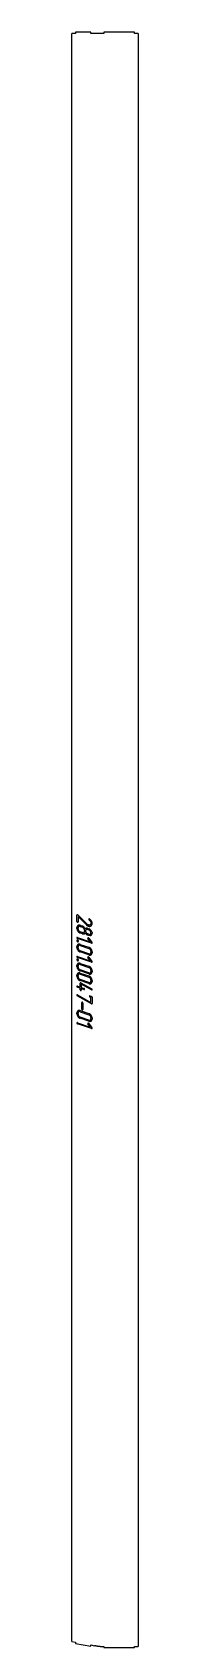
# Model space of a CAD drawing. Header units: millimetres. Extents: x 79 to 166, y 62 to 2177.
import ezdxf

# ---------------------------------------------------------------- set-up
doc = ezdxf.new("R2010")
doc.units = ezdxf.units.MM
doc.linetypes.add('K5LT_BASIC', pattern=[0])
doc.layers.add('Engraving', color=7, linetype='Continuous')

msp = doc.modelspace()

# ---------------------------------------------------------------- linework, layer by layer
at = {"color": 143, "linetype": 'K5LT_BASIC', "lineweight": 25, "true_color": 0x33acca}
for p, q in [((78.7, 70.2), (78.7, 2175.9)), ((83.7, 2175.9), (78.7, 2175.9)), ((83.7, 2177.4), (83.7, 2175.9)), ((103.7, 2177.4), (83.7, 2177.4)), ((103.7, 2175.9), (103.7, 2177.4)), ((108.7, 2175.9), (103.7, 2175.9)), ((115.8, 2175.9), (108.7, 2175.9)), ((120.8, 2175.9), (115.8, 2175.9)), ((160.8, 2177.4), (120.8, 2177.4)), ((120.8, 2177.4), (120.8, 2175.9)), ((160.8, 2175.9), (160.8, 2177.4)), ((165.8, 2175.9), (160.8, 2175.9)), ((165.8, 2175.9), (165.8, 63.8)), ((78.7, 70.2), (83.7, 69.3)), ((83.7, 69.3), (83.7, 67.7)), ((83.7, 67.7), (103.7, 64.2)), ((103.7, 65.8), (108.7, 64.9)), ((103.7, 64.2), (103.7, 65.8)), ((115.8, 63.8), (120.8, 63.8)), ((120.8, 63.8), (120.8, 62.3)), ((160.8, 63.8), (165.8, 63.8)), ((160.8, 62.3), (160.8, 63.8)), ((120.8, 62.3), (160.8, 62.3))]:
    msp.add_line(p, q, dxfattribs=at)
msp.add_open_spline([(115.8, 63.8), (115.5, 63.8), (114.9, 63.8), (114, 63.8), (113.1, 63.9), (112.2, 64.1), (111.4, 64.3), (110.5, 64.4), (109.6, 64.7), (109, 64.8), (108.7, 64.9)], degree=3, dxfattribs=at)
at = {"layer": 'Engraving', "color": 143, "linetype": 'K5LT_BASIC', "lineweight": 25, "true_color": 0x33acca}
for p, q in [((85.5, 1013), (85.5, 1021.5)), ((86.6, 1021.7), (98.4, 1009.9)), ((86.9, 1019.7), (86.9, 1012.5)), ((97.6, 1009), (86.9, 1019.7)), ((101.7, 1016.4), (102, 1016.3)), ((85.5, 1003.8), (85.5, 1005.2)), ((86.9, 1003.3), (86.9, 1004.8)), ((89.7, 1008.1), (92.6, 1007.1)), ((89.7, 1006.6), (92.6, 1005.7)), ((92.6, 998.6), (89.7, 999.5)), ((92.6, 997.1), (89.7, 998.1)), ((95.4, 1001.9), (95.4, 1000.4)), ((98.4, 1009.9), (98.9, 1009.4)), ((98.9, 1009.4), (99.4, 1009)), ((99.6, 1002.5), (101.1, 1002.1)), ((101.1, 996.4), (99.6, 996.9)), ((101.1, 994.9), (99.6, 995.4)), ((99.7, 1004), (101.1, 1003.5)), ((101.5, 994.8), (101.1, 994.9)), ((102, 994.7), (101.5, 994.8)), ((102.7, 994.7), (102, 994.7)), ((105.1, 999.5), (105.3, 998.7)), ((105.3, 998.7), (105.3, 998.2)), ((105.3, 998.2), (105.3, 997.8)), ((85.5, 978.9), (85.5, 980.4)), ((86.2, 992.3), (102.9, 986.6)), ((104.6, 984.6), (86.2, 990.9)), ((86.9, 978.5), (86.9, 979.9)), ((89.7, 983.2), (101.1, 979.3)), ((89.7, 981.8), (101.1, 977.9)), ((101.1, 970.8), (89.7, 974.6)), ((101.1, 969.4), (89.7, 973.2)), ((102.9, 986.6), (99.9, 990.7)), ((100.9, 991.3), (105.1, 985.6)), ((103.9, 974.1), (103.9, 972.7)), ((105.3, 973.6), (105.3, 972.2)), ((85.5, 954.1), (85.5, 955.5)), ((86.2, 967.4), (102.9, 961.7)), ((104.6, 959.7), (86.2, 966)), ((86.9, 953.6), (86.9, 955)), ((89.7, 958.3), (101.1, 954.5)), ((89.7, 956.9), (101.1, 953)), ((102.9, 961.7), (99.9, 965.8)), ((100.9, 966.5), (105.1, 960.8)), ((85.5, 941.4), (85.5, 942.8)), ((86.9, 940.9), (86.9, 942.3)), ((101.1, 945.9), (89.7, 949.8)), ((101.1, 944.5), (89.7, 948.4)), ((89.7, 945.6), (101.1, 941.8)), ((89.7, 944.2), (101.1, 940.3)), ((101.1, 933.2), (89.7, 937.1)), ((101.1, 931.8), (89.7, 935.7)), ((89.7, 927.2), (89.7, 932.2)), ((90.4, 932.7), (90.6, 932.6)), ((90.6, 932.6), (104.8, 924.9)), ((104.5, 923.6), (91.1, 930.9)), ((91.1, 930.9), (91.1, 926.8)), ((103.9, 949.2), (103.9, 947.8)), ((103.9, 936.5), (103.9, 935.1)), ((105.3, 948.7), (105.3, 947.3)), ((105.3, 936), (105.3, 934.6)), ((85.6, 916.2), (85.5, 916.7)), ((104.5, 905.3), (86, 915.8)), ((86.1, 917.2), (86.3, 917.1)), ((86.2, 928.4), (89.7, 927.2)), ((89.7, 925.8), (86.2, 927)), ((86.3, 917.1), (103.9, 907)), ((89.7, 923.7), (89.7, 925.8)), ((91.1, 926.8), (94.7, 925.5)), ((91.1, 925.3), (91.1, 923.2)), ((94.7, 924.1), (91.1, 925.3)), ((102.5, 915.9), (104.6, 915.1)), ((103.9, 914), (102.5, 914.4)), ((103.9, 907), (103.9, 914)), ((104.7, 923.6), (104.5, 923.6)), ((105.2, 924.6), (105.3, 924.1)), ((105.3, 914.2), (105.3, 905.7)), ((85.5, 892.2), (85.5, 893.6)), ((86.9, 891.7), (86.9, 893.1)), ((89.7, 896.4), (101.1, 892.5)), ((89.7, 895), (101.1, 891.1)), ((91.8, 898.3), (91.8, 906.8)), ((93.3, 906.3), (93.3, 897.8)), ((104.7, 905.2), (104.5, 905.3)), ((86.2, 880.6), (102.9, 874.9)), ((104.6, 872.9), (86.2, 879.2)), ((101.1, 884), (89.7, 887.9)), ((101.1, 882.6), (89.7, 886.4)), ((102.9, 874.9), (99.9, 879)), ((100.9, 879.7), (105.1, 874)), ((103.9, 887.3), (103.9, 885.9)), ((105.3, 886.8), (105.3, 885.4))]:
    msp.add_line(p, q, dxfattribs=at)
for points in [[(85.7, 1021.9), (85.5, 1021.7), (85.5, 1021.5)], [(86.2, 1021.9), (85.9, 1022), (85.7, 1021.9)], [(86.6, 1021.7), (86.4, 1021.9), (86.2, 1021.9)], [(101.2, 1016.4), (101, 1016.2), (101, 1015.9)], [(101, 1015.9), (101.1, 1015.7), (101.2, 1015.5)], [(101.7, 1016.4), (101.4, 1016.5), (101.2, 1016.4)], [(101.2, 1015.5), (101.3, 1015.3), (101.5, 1015.1)], [(104.6, 1013.6), (103.7, 1015.1), (102, 1016.3)], [(85.5, 1013), (85.5, 1012.7), (85.7, 1012.4)], [(86.7, 1007.8), (85.5, 1006.9), (85.5, 1005.2)], [(85.5, 1003.8), (85.5, 1002), (86.7, 1000.4)], [(85.7, 1012.4), (85.9, 1012.1), (86.2, 1012)], [(86.2, 1012), (86.4, 1012), (86.6, 1012.1)], [(86.6, 1012.1), (86.9, 1012.3), (86.9, 1012.5)], [(89.7, 1008.1), (87.9, 1008.7), (86.7, 1007.8)], [(86.7, 1000.4), (87.9, 998.7), (89.7, 998.1)], [(87.7, 1006.5), (86.9, 1005.9), (86.9, 1004.8)], [(86.9, 1003.3), (86.9, 1002.1), (87.7, 1001)], [(89.7, 1006.6), (88.6, 1007), (87.7, 1006.5)], [(87.7, 1001), (88.5, 999.9), (89.7, 999.5)], [(94.6, 1005.8), (93.6, 1006.7), (92.6, 1007.1)], [(94.6, 1004.2), (93.7, 1005.3), (92.6, 1005.7)], [(92.6, 998.6), (93.7, 998.2), (94.6, 998.7)], [(92.6, 997.1), (93.8, 996.7), (94.8, 997)], [(96.3, 1003.5), (95.6, 1004.8), (94.6, 1005.8)], [(95.4, 1001.9), (95.4, 1003), (94.6, 1004.2)], [(94.6, 998.7), (95.4, 999.2), (95.4, 1000.4)], [(94.8, 997), (95.9, 997.3), (96.3, 998.1)], [(97.8, 1004.2), (96.9, 1004), (96.3, 1003.5)], [(96.3, 998.1), (97, 997.1), (97.8, 996.5)], [(97.6, 1002.4), (96.8, 1001.9), (96.8, 1000.7)], [(96.8, 1000.7), (96.8, 999.5), (97.6, 998.4)], [(97.6, 1009), (98.4, 1008.2), (99.1, 1007.7)], [(99.6, 1002.5), (98.5, 1003), (97.6, 1002.4)], [(97.6, 998.4), (98.4, 997.3), (99.6, 996.9)], [(99.7, 1004), (98.6, 1004.3), (97.8, 1004.2)], [(97.8, 996.5), (98.6, 995.8), (99.6, 995.4)], [(99.1, 1007.7), (99.8, 1007.3), (100.5, 1007)], [(100.5, 1008.5), (99.9, 1008.7), (99.4, 1009)], [(102.9, 1008.8), (101.9, 1008), (100.5, 1008.5)], [(100.5, 1007), (102.5, 1006.3), (104, 1007.5)], [(104.1, 1001.2), (102.8, 1002.9), (101.1, 1003.5)], [(103.1, 1000.5), (102.3, 1001.7), (101.1, 1002.1)], [(101.1, 996.4), (102.3, 996), (103.1, 996.5)], [(101.5, 1015.1), (102.8, 1014.2), (103.4, 1013.1)], [(102.7, 994.7), (103.5, 994.7), (104.1, 995.2)], [(103.6, 1009.8), (103.4, 1009.2), (102.9, 1008.8)], [(103.9, 998.2), (103.9, 999.4), (103.1, 1000.5)], [(103.1, 996.5), (103.9, 997.1), (103.9, 998.2)], [(103.4, 1013.1), (103.9, 1012.1), (103.9, 1011.1)], [(103.9, 1011.1), (103.9, 1010.4), (103.6, 1009.8)], [(104, 1007.5), (105.4, 1008.7), (105.4, 1010.7)], [(105.1, 999.5), (104.7, 1000.4), (104.1, 1001.2)], [(104.1, 995.2), (105.3, 996), (105.3, 997.8)], [(105.4, 1010.7), (105.4, 1012.2), (104.6, 1013.6)], [(85.6, 992.3), (85.4, 992), (85.4, 991.8)], [(85.4, 991.8), (85.4, 991.5), (85.6, 991.3)], [(85.7, 988.7), (85.5, 988.5), (85.5, 988)], [(85.5, 988), (85.5, 987.5), (85.8, 987.1)], [(86.7, 982.9), (85.5, 982), (85.5, 980.4)], [(85.5, 978.9), (85.5, 977.2), (86.7, 975.5)], [(86.2, 992.3), (85.8, 992.4), (85.6, 992.3)], [(85.6, 991.3), (85.8, 991), (86.2, 990.9)], [(86.5, 988.7), (86.1, 988.8), (85.7, 988.7)], [(85.8, 987.1), (86.1, 986.7), (86.5, 986.6)], [(87.2, 988.2), (86.8, 988.6), (86.5, 988.7)], [(86.5, 986.6), (86.9, 986.4), (87.2, 986.6)], [(89.7, 983.2), (87.9, 983.8), (86.7, 982.9)], [(86.7, 975.5), (88, 973.8), (89.7, 973.2)], [(87.7, 981.6), (86.9, 981), (86.9, 979.9)], [(86.9, 978.5), (86.9, 977.3), (87.7, 976.2)], [(87.6, 987.3), (87.6, 987.8), (87.2, 988.2)], [(87.2, 986.6), (87.6, 986.9), (87.6, 987.3)], [(89.7, 981.8), (88.6, 982.2), (87.7, 981.6)], [(87.7, 976.2), (88.5, 975.1), (89.7, 974.6)], [(99.9, 991.7), (99.7, 991.5), (99.7, 991.2)], [(99.7, 991.2), (99.7, 991), (99.9, 990.7)], [(100.4, 991.7), (100.1, 991.8), (99.9, 991.7)], [(100.9, 991.3), (100.5, 991.7), (100.4, 991.7)], [(104.1, 977.1), (102.8, 978.7), (101.1, 979.3)], [(103.1, 976.4), (102.3, 977.5), (101.1, 977.9)], [(103.9, 974.1), (103.9, 975.3), (103.1, 976.4)], [(105.3, 973.6), (105.3, 975.4), (104.1, 977.1)], [(104.6, 984.6), (104.9, 984.5), (105.1, 984.6)], [(105.3, 985.1), (105.3, 985.4), (105.1, 985.6)], [(105.1, 984.6), (105.3, 984.8), (105.3, 985.1)], [(85.6, 967.4), (85.4, 967.1), (85.4, 967)], [(85.4, 967), (85.4, 966.6), (85.6, 966.4)], [(85.7, 963.8), (85.5, 963.6), (85.5, 963.1)], [(85.5, 963.1), (85.5, 962.6), (85.8, 962.2)], [(86.7, 958), (85.5, 957.1), (85.5, 955.5)], [(85.5, 954.1), (85.5, 952.3), (86.7, 950.6)], [(86.2, 967.4), (85.8, 967.6), (85.6, 967.4)], [(85.6, 966.4), (85.8, 966.1), (86.2, 966)], [(86.5, 963.8), (86.1, 964), (85.7, 963.8)], [(85.8, 962.2), (86.1, 961.8), (86.5, 961.7)], [(87.2, 963.3), (86.8, 963.7), (86.5, 963.8)], [(86.5, 961.7), (86.9, 961.6), (87.2, 961.8)], [(89.7, 958.3), (87.9, 958.9), (86.7, 958)], [(87.7, 956.7), (86.9, 956.1), (86.9, 955)], [(86.9, 953.6), (86.9, 952.4), (87.7, 951.3)], [(87.6, 962.4), (87.6, 962.9), (87.2, 963.3)], [(87.2, 961.8), (87.6, 962), (87.6, 962.4)], [(89.7, 956.9), (88.6, 957.3), (87.7, 956.7)], [(99.9, 966.8), (99.7, 966.7), (99.7, 966.4)], [(99.7, 966.4), (99.7, 966.1), (99.9, 965.8)], [(100.4, 966.8), (100.1, 966.9), (99.9, 966.8)], [(100.9, 966.5), (100.5, 966.8), (100.4, 966.8)], [(101.1, 970.8), (102.2, 970.4), (103.1, 970.9)], [(101.1, 969.4), (102.9, 968.8), (104.1, 969.6)], [(104.1, 952.2), (102.8, 953.9), (101.1, 954.5)], [(103.1, 951.5), (102.3, 952.6), (101.1, 953)], [(103.1, 970.9), (103.9, 971.5), (103.9, 972.7)], [(104.1, 969.6), (105.3, 970.4), (105.3, 972.2)], [(105.3, 948.7), (105.3, 950.5), (104.1, 952.2)], [(104.6, 959.7), (104.9, 959.6), (105.1, 959.8)], [(105.3, 960.2), (105.3, 960.5), (105.1, 960.8)], [(105.1, 959.8), (105.3, 959.9), (105.3, 960.2)], [(86.7, 945.3), (85.5, 944.4), (85.5, 942.8)], [(85.5, 941.4), (85.5, 939.6), (86.7, 937.9)], [(86.7, 950.6), (88, 948.9), (89.7, 948.4)], [(89.7, 945.6), (87.9, 946.2), (86.7, 945.3)], [(86.7, 937.9), (88, 936.2), (89.7, 935.7)], [(87.7, 944), (86.9, 943.4), (86.9, 942.3)], [(86.9, 940.9), (86.9, 939.7), (87.7, 938.6)], [(87.7, 951.3), (88.5, 950.2), (89.7, 949.8)], [(89.7, 944.2), (88.6, 944.6), (87.7, 944)], [(87.7, 938.6), (88.5, 937.5), (89.7, 937.1)], [(89.9, 932.7), (89.7, 932.5), (89.7, 932.2)], [(90.4, 932.7), (90.1, 932.8), (89.9, 932.7)], [(101.1, 945.9), (102.2, 945.5), (103.1, 946.1)], [(101.1, 944.5), (102.9, 943.9), (104.1, 944.7)], [(104.1, 939.5), (102.8, 941.2), (101.1, 941.8)], [(103.1, 938.8), (102.3, 939.9), (101.1, 940.3)], [(101.1, 933.2), (102.2, 932.8), (103.1, 933.4)], [(101.1, 931.8), (102.9, 931.2), (104.1, 932)], [(103.9, 949.2), (103.9, 950.4), (103.1, 951.5)], [(103.1, 946.1), (103.9, 946.6), (103.9, 947.8)], [(103.9, 936.5), (103.9, 937.7), (103.1, 938.8)], [(103.1, 933.4), (103.9, 933.9), (103.9, 935.1)], [(104.1, 944.7), (105.3, 945.6), (105.3, 947.3)], [(105.3, 936), (105.3, 937.8), (104.1, 939.5)], [(104.1, 932), (105.3, 932.9), (105.3, 934.6)], [(85.6, 928.4), (85.4, 928.1), (85.4, 928)], [(85.4, 928), (85.4, 927.7), (85.6, 927.4)], [(85.6, 917.1), (85.5, 916.9), (85.5, 916.7)], [(86.2, 928.4), (85.8, 928.6), (85.6, 928.4)], [(85.6, 927.4), (85.8, 927.1), (86.2, 927)], [(86.1, 917.2), (85.8, 917.3), (85.6, 917.1)], [(85.6, 916.2), (85.9, 915.9), (86, 915.8)], [(89.7, 923.7), (89.7, 923.3), (89.9, 923.1)], [(89.9, 923.1), (90.2, 922.8), (90.4, 922.7)], [(90.4, 922.7), (90.7, 922.6), (90.9, 922.8)], [(90.9, 922.8), (91.1, 922.9), (91.1, 923.2)], [(95.2, 925.2), (94.9, 925.5), (94.7, 925.5)], [(94.7, 924.1), (95, 924), (95.2, 924.2)], [(95.4, 924.6), (95.4, 924.9), (95.2, 925.2)], [(95.2, 924.2), (95.4, 924.3), (95.4, 924.6)], [(102, 915.8), (101.8, 915.5), (101.8, 915.4)], [(101.8, 915.4), (101.8, 915.1), (102, 914.8)], [(102.5, 915.9), (102.1, 916), (102, 915.8)], [(102, 914.8), (102.2, 914.6), (102.5, 914.4)], [(105.3, 914.2), (105.3, 914.9), (104.6, 915.1)], [(104.7, 923.6), (105, 923.5), (105.2, 923.6)], [(105.2, 924.6), (105.1, 924.8), (104.8, 924.9)], [(105.2, 923.6), (105.3, 923.8), (105.3, 924.1)], [(86.7, 896.1), (85.5, 895.2), (85.5, 893.6)], [(85.5, 892.2), (85.5, 890.4), (86.7, 888.7)], [(89.7, 896.4), (87.9, 897), (86.7, 896.1)], [(86.7, 888.7), (88, 887), (89.7, 886.4)], [(87.7, 894.8), (86.9, 894.2), (86.9, 893.1)], [(86.9, 891.7), (86.9, 890.5), (87.7, 889.4)], [(89.7, 895), (88.6, 895.4), (87.7, 894.8)], [(87.7, 889.4), (88.5, 888.3), (89.7, 887.9)], [(92, 907.2), (91.8, 907.1), (91.8, 906.8)], [(91.8, 898.3), (91.8, 897.9), (92.1, 897.7)], [(92.6, 907.3), (92.3, 907.4), (92, 907.2)], [(92.1, 897.7), (92.3, 897.4), (92.6, 897.3)], [(93, 906.9), (92.7, 907.2), (92.6, 907.3)], [(92.6, 897.3), (92.8, 897.2), (93, 897.4)], [(93.3, 906.3), (93.3, 906.7), (93, 906.9)], [(93, 897.4), (93.3, 897.5), (93.3, 897.8)], [(104.1, 890.3), (102.8, 892), (101.1, 892.5)], [(103.1, 889.6), (102.3, 890.7), (101.1, 891.1)], [(103.9, 887.3), (103.9, 888.5), (103.1, 889.6)], [(105.3, 886.8), (105.3, 888.6), (104.1, 890.3)], [(104.7, 905.2), (105, 905.1), (105.2, 905.2)], [(105.2, 905.2), (105.3, 905.3), (105.3, 905.7)], [(85.6, 880.6), (85.4, 880.3), (85.4, 880.2)], [(85.4, 880.2), (85.4, 879.9), (85.6, 879.6)], [(86.2, 880.6), (85.8, 880.8), (85.6, 880.6)], [(85.6, 879.6), (85.8, 879.3), (86.2, 879.2)], [(99.9, 880), (99.7, 879.9), (99.7, 879.6)], [(99.7, 879.6), (99.7, 879.3), (99.9, 879)], [(100.4, 880.1), (100.1, 880.2), (99.9, 880)], [(100.9, 879.7), (100.5, 880), (100.4, 880.1)], [(101.1, 884), (102.2, 883.6), (103.1, 884.2)], [(101.1, 882.6), (102.9, 882), (104.1, 882.8)], [(103.1, 884.2), (103.9, 884.7), (103.9, 885.9)], [(104.1, 882.8), (105.3, 883.7), (105.3, 885.4)], [(104.6, 872.9), (104.9, 872.8), (105.1, 873)], [(105.3, 873.4), (105.3, 873.7), (105.1, 874)], [(105.1, 873), (105.3, 873.1), (105.3, 873.4)]]:
    msp.add_open_spline(points, degree=2, dxfattribs=at)

doc.saveas('drawing.dxf')
